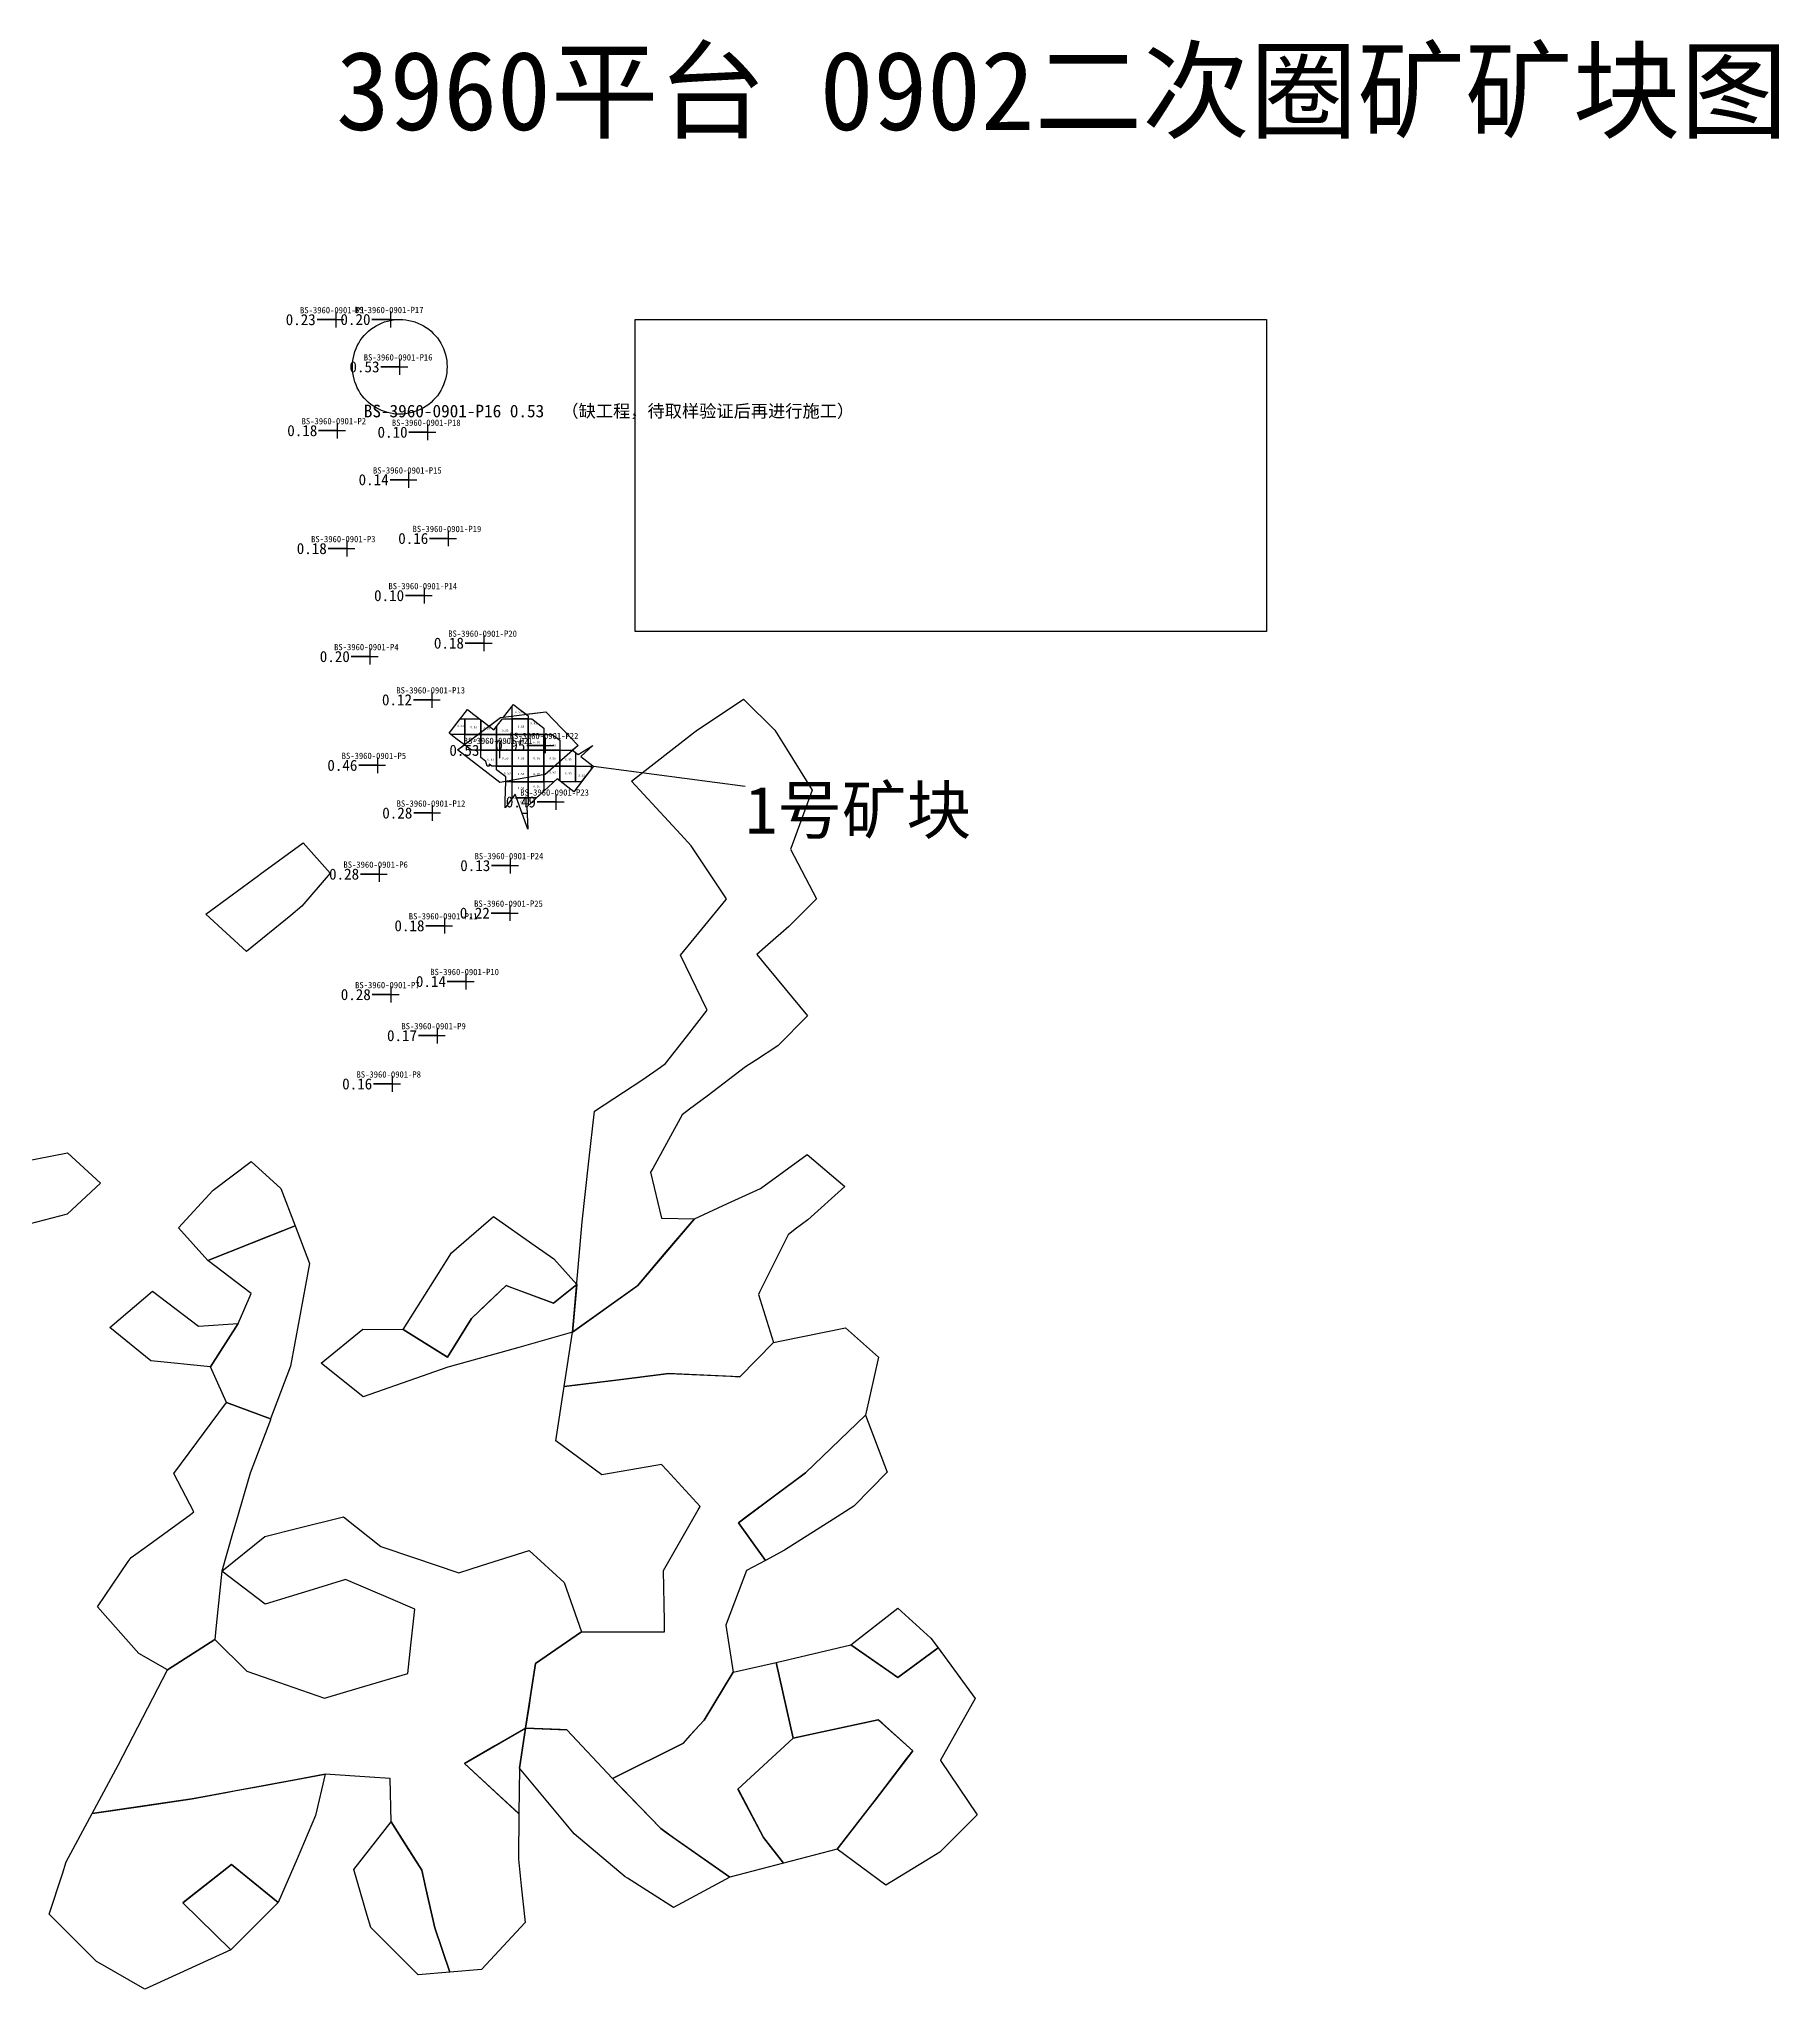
# Model space of a CAD drawing. Header units: metres. Extents: x 469944 to 470140, y 4349678 to 4349808.
# Drawn here: x 470029.5 to 470139.7, y 4349684.6 to 4349808.1 of the extents above; entities that cross this region are included whole.
import ezdxf

# ---------------------------------------------------------------- set-up
doc = ezdxf.new("R2010")
doc.units = ezdxf.units.M
for name, color, linetype in [('0.500-1.000', 4, 'Continuous'), ('点', 7, 'Continuous'), ('爆区方格网', 7, 'Continuous'), ('综合图_历史矿块', 7, 'Continuous'), ('缺工程待取样', 7, 'Continuous'), ('钻孔', 7, 'Continuous')]:
    doc.layers.add(name, color=color, linetype=linetype)
doc.styles.add('CN_TTF', font='simsunb.ttf')
picture_1 = doc.add_image_def('image1.png', size_in_pixel=(1052, 520))

msp = doc.modelspace()

# ---------------------------------------------------------------- linework, layer by layer
at = {"color": 7}
msp.add_line((470064.58, 4349762.08), (470074.19, 4349760.81), dxfattribs=at)
at = {"layer": '0.500-1.000', "color": 4, "lineweight": 30}
msp.add_lwpolyline([(470060.43, 4349758.09), (470059.61, 4349760.32), (470058.99, 4349759.44), (470058.98, 4349759.44), (470058.99, 4349759.88), (470059.02, 4349761.12), (470058.64, 4349761.05), (470055.96, 4349763.11), (470056.4, 4349763.44), (470055.87, 4349763.84), (470055.44, 4349764.18), (470056.59, 4349765.68), (470057.01, 4349765.36), (470057.97, 4349764.62), (470058.69, 4349765.16), (470058.89, 4349765.19), (470059.51, 4349765.99), (470059.83, 4349765.74), (470060.31, 4349765.37), (470061.56, 4349765.53), (470063.62, 4349763.4), (470063.26, 4349763.09), (470063.61, 4349762.82), (470064.55, 4349763.4), (470063.78, 4349762.69), (470064.54, 4349762.1), (470064.58, 4349762.08), (470063.34, 4349760.47), (470062.28, 4349761.29), (470060.35, 4349759.51), (470060.43, 4349758.09)], close=True, dxfattribs=at)
at = {"layer": '点', "color": 138, "true_color": 0x004c4c}
for p, q in [((470047.77, 4349790.37), (470048.77, 4349790.37)), ((470048.27, 4349789.87), (470048.27, 4349790.87)), ((470051.24, 4349790.38), (470052.24, 4349790.38)), ((470051.74, 4349789.88), (470051.74, 4349790.88)), ((470052.31, 4349786.88), (470052.31, 4349787.88)), ((470051.81, 4349787.38), (470052.81, 4349787.38)), ((470047.87, 4349783.34), (470048.87, 4349783.34)), ((470048.37, 4349782.84), (470048.37, 4349783.84)), ((470053.59, 4349783.24), (470054.59, 4349783.24)), ((470054.09, 4349782.74), (470054.09, 4349783.74)), ((470052.89, 4349779.72), (470052.89, 4349780.72)), ((470052.39, 4349780.22), (470053.39, 4349780.22)), ((470055.4, 4349776.01), (470055.4, 4349777.01)), ((470048.47, 4349775.87), (470049.47, 4349775.87)), ((470048.97, 4349775.37), (470048.97, 4349776.37)), ((470054.9, 4349776.51), (470055.9, 4349776.51)), ((470053.87, 4349772.39), (470053.87, 4349773.39)), ((470053.37, 4349772.89), (470054.37, 4349772.89)), ((470050.43, 4349768.53), (470050.43, 4349769.53)), ((470057.16, 4349769.88), (470058.16, 4349769.88)), ((470057.66, 4349769.38), (470057.66, 4349770.38)), ((470049.93, 4349769.03), (470050.93, 4349769.03)), ((470054.37, 4349765.79), (470054.37, 4349766.79)), ((470053.87, 4349766.29), (470054.87, 4349766.29)), ((470058.14, 4349763.09), (470059.14, 4349763.09)), ((470058.64, 4349762.59), (470058.64, 4349763.59)), ((470061.05, 4349763.4), (470062.05, 4349763.4)), ((470061.55, 4349762.9), (470061.55, 4349763.9)), ((470050.41, 4349762.14), (470051.41, 4349762.14)), ((470050.91, 4349761.64), (470050.91, 4349762.64)), ((470054.39, 4349758.62), (470054.39, 4349759.62)), ((470061.72, 4349759.82), (470062.72, 4349759.82)), ((470062.22, 4349759.32), (470062.22, 4349760.32)), ((470053.89, 4349759.12), (470054.89, 4349759.12)), ((470051.02, 4349754.75), (470051.02, 4349755.75)), ((470058.83, 4349755.79), (470059.83, 4349755.79)), ((470059.33, 4349755.29), (470059.33, 4349756.29)), ((470050.52, 4349755.25), (470051.52, 4349755.25)), ((470059.3, 4349752.28), (470059.3, 4349753.28)), ((470054.66, 4349751.98), (470055.66, 4349751.98)), ((470055.16, 4349751.48), (470055.16, 4349752.48)), ((470058.8, 4349752.78), (470059.8, 4349752.78)), ((470056.02, 4349748.45), (470057.02, 4349748.45)), ((470056.52, 4349747.95), (470056.52, 4349748.95)), ((470051.26, 4349747.62), (470052.26, 4349747.62)), ((470051.76, 4349747.12), (470051.76, 4349748.12)), ((470054.19, 4349745.02), (470055.19, 4349745.02)), ((470054.69, 4349744.52), (470054.69, 4349745.52)), ((470051.85, 4349741.46), (470051.85, 4349742.46)), ((470051.35, 4349741.96), (470052.35, 4349741.96))]:
    msp.add_line(p, q, dxfattribs=at)
at = {"layer": '爆区方格网', "color": 4}
for points in [[(470060.44, 4349765.09), (470059.44, 4349765.09), (470059.44, 4349765.89), (470059.51, 4349765.99), (470059.83, 4349765.74), (470060.44, 4349765.27), (470060.44, 4349765.09)], [(470056.44, 4349765.09), (470056.44, 4349764.09), (470055.55, 4349764.09), (470055.44, 4349764.18), (470056.14, 4349765.09), (470056.44, 4349765.09)], [(470057.44, 4349764.09), (470056.44, 4349764.09), (470056.44, 4349765.09), (470057.35, 4349765.09), (470057.44, 4349765.03), (470057.44, 4349764.09)], [(470058.44, 4349764.09), (470057.44, 4349764.09), (470057.44, 4349765.03), (470058.27, 4349764.38), (470058.44, 4349764.6), (470058.44, 4349764.09)], [(470059.44, 4349765.09), (470059.44, 4349764.09), (470058.44, 4349764.09), (470058.44, 4349764.6), (470058.82, 4349765.09), (470059.44, 4349765.09)], [(470059.44, 4349764.09), (470059.44, 4349765.09), (470060.44, 4349765.09), (470060.44, 4349764.09), (470059.44, 4349764.09)], [(470061.44, 4349764.09), (470060.44, 4349764.09), (470060.44, 4349765.09), (470060.67, 4349765.09), (470061.44, 4349764.5), (470061.44, 4349764.09)], [(470056.44, 4349764.09), (470057.44, 4349764.09), (470057.44, 4349763.09), (470056.85, 4349763.09), (470056.44, 4349763.41), (470056.44, 4349764.09)], [(470057.44, 4349763.09), (470057.44, 4349764.09), (470058.44, 4349764.09), (470058.44, 4349763.09), (470057.44, 4349763.09)], [(470057.44, 4349763.09), (470058.44, 4349763.09), (470058.44, 4349762.09), (470058.14, 4349762.09), (470057.97, 4349762.22), (470057.97, 4349762.09), (470057.85, 4349762.09), (470057.77, 4349762.38), (470057.44, 4349762.64), (470057.44, 4349763.09)], [(470058.44, 4349763.09), (470058.44, 4349764.09), (470059.44, 4349764.09), (470059.44, 4349763.09), (470058.44, 4349763.09)], [(470058.44, 4349762.09), (470058.44, 4349763.09), (470059.44, 4349763.09), (470059.44, 4349762.09), (470058.44, 4349762.09)], [(470059.44, 4349763.09), (470059.44, 4349764.09), (470060.44, 4349764.09), (470060.44, 4349763.09), (470059.44, 4349763.09)], [(470059.44, 4349762.09), (470059.44, 4349763.09), (470060.44, 4349763.09), (470060.44, 4349762.09), (470059.44, 4349762.09)], [(470060.44, 4349763.09), (470060.44, 4349764.09), (470061.44, 4349764.09), (470061.44, 4349763.09), (470060.44, 4349763.09)], [(470060.44, 4349762.09), (470060.44, 4349763.09), (470061.44, 4349763.09), (470061.44, 4349762.09), (470060.44, 4349762.09)], [(470062.44, 4349763.09), (470061.44, 4349763.09), (470061.44, 4349764.09), (470061.97, 4349764.09), (470062.44, 4349763.73), (470062.44, 4349763.09)], [(470061.44, 4349762.09), (470061.44, 4349763.09), (470062.44, 4349763.09), (470062.44, 4349762.09), (470061.44, 4349762.09)], [(470063.44, 4349762.09), (470062.44, 4349762.09), (470062.44, 4349763.09), (470063.26, 4349763.09), (470063.44, 4349762.96), (470063.44, 4349762.09)], [(470058.44, 4349762.09), (470059.44, 4349762.09), (470059.44, 4349761.09), (470059.02, 4349761.09), (470059.03, 4349761.41), (470058.44, 4349761.86), (470058.44, 4349762.09)], [(470059.44, 4349761.09), (470059.44, 4349762.09), (470060.44, 4349762.09), (470060.44, 4349761.09), (470059.44, 4349761.09)], [(470060.44, 4349761.09), (470060.44, 4349762.09), (470061.44, 4349762.09), (470061.44, 4349761.09), (470060.44, 4349761.09)], [(470061.44, 4349761.09), (470061.44, 4349762.09), (470062.44, 4349762.09), (470062.44, 4349761.17), (470062.28, 4349761.29), (470062.06, 4349761.09), (470061.44, 4349761.09)], [(470062.44, 4349762.09), (470063.44, 4349762.09), (470063.44, 4349761.09), (470062.54, 4349761.09), (470062.44, 4349761.17), (470062.44, 4349762.09)], [(470063.44, 4349761.09), (470063.44, 4349762.09), (470064.44, 4349762.09), (470064.44, 4349761.9), (470063.81, 4349761.09), (470063.44, 4349761.09)], [(470059.44, 4349760.09), (470059.44, 4349761.09), (470060.44, 4349761.09), (470060.44, 4349760.09), (470059.7, 4349760.09), (470059.61, 4349760.32), (470059.45, 4349760.09), (470059.44, 4349760.09)], [(470060.44, 4349760.09), (470060.44, 4349761.09), (470061.44, 4349761.09), (470061.44, 4349760.51), (470060.98, 4349760.09), (470060.44, 4349760.09)], [(470059.44, 4349760.09), (470059.45, 4349760.09), (470059.44, 4349760.07), (470059.44, 4349760.09)], [(470060.44, 4349760.09), (470060.44, 4349759.59), (470060.35, 4349759.51), (470060.37, 4349759.09), (470060.06, 4349759.09), (470059.7, 4349760.09), (470060.44, 4349760.09)]]:
    msp.add_lwpolyline(points, close=True, dxfattribs=at)
at = {"layer": '综合图_历史矿块', "color": 9}
for points in [[(470063.62, 4349763.4), (470061.52, 4349761.56), (470060.3, 4349761.34), (470058.64, 4349761.05), (470055.96, 4349763.11), (470058.69, 4349765.16), (470059.88, 4349765.31), (470061.56, 4349765.53), (470063.62, 4349763.4)], [(470076.08, 4349764.36), (470076.81, 4349763.18), (470078.44, 4349760.56), (470077.09, 4349756.87), (470077.07, 4349756.82), (470078.71, 4349753.69), (470076.96, 4349751.94), (470075.63, 4349750.76), (470074.94, 4349750.15), (470075.71, 4349749.21), (470078.15, 4349746.27), (470076.27, 4349744.37), (470074.84, 4349743.45), (470074.22, 4349743.05), (470071.79, 4349741.18), (470070.66, 4349740.35), (470070.2, 4349740.01), (470068.34, 4349736.61), (470068.2, 4349736.37), (470068.9, 4349733.46), (470070.98, 4349733.42), (470067.37, 4349729.17), (470063.26, 4349726.23), (470063.86, 4349733.23), (470064.29, 4349737.07), (470064.65, 4349740.24), (470067.7, 4349742.23), (470068.82, 4349743.02), (470069.15, 4349743.26), (470070.47, 4349744.95), (470071.79, 4349746.64), (470071.77, 4349746.68), (470070.09, 4349750.11), (470072.99, 4349753.65), (470073.01, 4349753.68), (470070.76, 4349757.04), (470070.11, 4349757.75), (470066.99, 4349761.14), (470070.91, 4349764.19), (470071.09, 4349764.33), (470074.08, 4349766.33), (470076.08, 4349764.36)], [(470047.9, 4349755.31), (470046.11, 4349753.21), (470045.4, 4349752.63), (470042.59, 4349750.34), (470040.02, 4349752.71), (470043.35, 4349755.16), (470043.47, 4349755.25), (470046.19, 4349757.23), (470047.9, 4349755.31)], [(470033.35, 4349735.67), (470031.23, 4349733.72), (470028.81, 4349733.08), (470026.37, 4349736.64), (470031.25, 4349737.6), (470033.35, 4349735.67)], [(470080.5, 4349735.47), (470078.16, 4349733.35), (470077.37, 4349732.75), (470076.91, 4349732.4), (470075.11, 4349728.76), (470075.04, 4349728.62), (470075.98, 4349725.59), (470073.85, 4349723.41), (470069.73, 4349723.59), (470069.35, 4349723.61), (470066.03, 4349723.2), (470062.72, 4349722.8), (470063.26, 4349726.23), (470067.33, 4349729.14), (470067.37, 4349729.17), (470069.17, 4349731.3), (470070.71, 4349733.09), (470070.98, 4349733.42), (470073.07, 4349734.38), (470075.16, 4349735.33), (470075.17, 4349735.34), (470078.13, 4349737.48), (470080.5, 4349735.47)], [(470044.78, 4349735.34), (470045.69, 4349732.97), (470043.28, 4349732.01), (470042.92, 4349731.87), (470040.15, 4349730.77), (470038.29, 4349732.85), (470040.47, 4349735.2), (470040.49, 4349735.22), (470042.89, 4349737.04), (470044.78, 4349735.34)], [(470060.89, 4349731.71), (470062.08, 4349730.87), (470063.52, 4349729.25), (470062.05, 4349728.07), (470059.48, 4349729.03), (470059.05, 4349729.19), (470057.91, 4349728.11), (470056.86, 4349727.11), (470055.34, 4349724.65), (470052.53, 4349726.4), (470054.76, 4349729.95), (470055.58, 4349731.26), (470058.24, 4349733.57), (470060.89, 4349731.71)], [(470046.6, 4349730.59), (470045.93, 4349727.04), (470045.38, 4349724.08), (470044.12, 4349720.74), (470041.34, 4349721.78), (470040.31, 4349724.05), (470042.07, 4349726.78), (470042.42, 4349727.6), (470042.89, 4349728.69), (470040.15, 4349730.77), (470045.69, 4349732.97), (470046.6, 4349730.59)], [(470039.55, 4349726.61), (470042.07, 4349726.78), (470040.31, 4349724.05), (470036.53, 4349724.42), (470033.93, 4349726.54), (470036.64, 4349728.83), (470039.55, 4349726.61)], [(470063.26, 4349726.23), (470059.85, 4349725.26), (470055.44, 4349724.03), (470055.35, 4349724.01), (470049.99, 4349722.14), (470047.32, 4349724.28), (470049.96, 4349726.43), (470052.53, 4349726.4), (470055.22, 4349724.72), (470055.34, 4349724.65), (470056.86, 4349727.11), (470059.05, 4349729.19), (470062.05, 4349728.07), (470063.52, 4349729.25), (470063.26, 4349726.23)], [(470082.63, 4349724.66), (470081.82, 4349720.98), (470081.26, 4349720.44), (470078.01, 4349717.32), (470077.43, 4349716.89), (470074.16, 4349714.45), (470073.77, 4349714.16), (470075.48, 4349711.78), (470074.28, 4349711.13), (470072.99, 4349707.73), (470072.97, 4349707.67), (470073.43, 4349704.69), (470071.59, 4349701.66), (470070.7, 4349700.7), (470070.24, 4349700.19), (470065.79, 4349697.96), (470062.9, 4349701.04), (470062.48, 4349701.06), (470060.28, 4349701.15), (470060.91, 4349705.25), (470063.83, 4349707.25), (470067.9, 4349707.25), (470069.09, 4349707.25), (470069.08, 4349707.92), (470069.01, 4349711.14), (470071.22, 4349714.99), (470071.34, 4349715.19), (470069.25, 4349717.47), (470068.89, 4349717.86), (470068.53, 4349717.8), (470065.12, 4349717.19), (470062.19, 4349719.36), (470062.72, 4349722.8), (470065.83, 4349723.18), (470069.35, 4349723.61), (470073.27, 4349723.44), (470073.85, 4349723.41), (470075.98, 4349725.59), (470076.49, 4349725.69), (470080.54, 4349726.5), (470082.63, 4349724.66)], [(470044.12, 4349720.74), (470044.11, 4349720.69), (470042.84, 4349717.3), (470041.93, 4349714.19), (470041.72, 4349713.48), (470041.03, 4349711.09), (470040.68, 4349707.65), (470040.59, 4349706.76), (470037.6, 4349704.85), (470035.78, 4349705.89), (470033.15, 4349708.83), (470035.11, 4349711.7), (470035.29, 4349711.96), (470036.4, 4349712.77), (470039.05, 4349714.69), (470039.27, 4349714.85), (470037.99, 4349717.28), (470041.34, 4349721.78), (470044.12, 4349720.74)], [(470083.18, 4349717.36), (470081.07, 4349715.21), (470079.79, 4349714.4), (470076.68, 4349712.43), (470075.48, 4349711.78), (470073.77, 4349714.16), (470075.89, 4349715.74), (470077.92, 4349717.26), (470078.01, 4349717.32), (470081.82, 4349720.98), (470083.18, 4349717.36)], [(470051.11, 4349712.66), (470053.18, 4349711.96), (470056.05, 4349710.99), (470057.49, 4349711.45), (470060.51, 4349712.41), (470062.72, 4349710.37), (470063.83, 4349707.25), (470060.91, 4349705.25), (470060.58, 4349703.08), (470060.5, 4349702.58), (470060.28, 4349701.15), (470058.34, 4349700.04), (470056.41, 4349698.92), (470058.86, 4349696.66), (470059.86, 4349695.74), (470059.83, 4349692.85), (470060.01, 4349691.16), (470060.25, 4349688.85), (470057.49, 4349685.86), (470055.48, 4349685.7), (470054.54, 4349688.5), (470054.07, 4349690.54), (470053.7, 4349692.16), (470052.59, 4349693.92), (470051.77, 4349695.23), (470051.69, 4349697.96), (470050.42, 4349698.05), (470047.59, 4349698.24), (470045.8, 4349697.91), (470040.56, 4349696.94), (470039.15, 4349696.68), (470032.82, 4349695.75), (470034.46, 4349698.81), (470036.67, 4349703.06), (470037.6, 4349704.85), (470040.59, 4349706.76), (470042.61, 4349704.77), (470044.62, 4349704.07), (470047.53, 4349703.06), (470049.73, 4349703.71), (470052.83, 4349704.62), (470053.02, 4349706.41), (470053.26, 4349708.7), (470051.75, 4349709.34), (470048.87, 4349710.57), (470046.82, 4349709.94), (470043.79, 4349709.01), (470041.03, 4349711.09), (470043.75, 4349713.29), (470045.76, 4349713.79), (470048.75, 4349714.54), (470051.11, 4349712.66)], [(470085.95, 4349706.86), (470086.41, 4349706.24), (470083.86, 4349704.36), (470080.88, 4349706.43), (470083.87, 4349708.76), (470085.95, 4349706.86)], [(470083.29, 4349704.76), (470083.86, 4349704.36), (470085.14, 4349705.3), (470086.41, 4349706.24), (470088.77, 4349703.03), (470086.57, 4349699.13), (470086.56, 4349699.11), (470088.89, 4349695.66), (470086.52, 4349693.29), (470085.71, 4349692.8), (470083.1, 4349691.2), (470080.03, 4349693.48), (470082.42, 4349696.6), (470083.03, 4349697.39), (470084.42, 4349699.21), (470084.81, 4349699.71), (470082.87, 4349701.46), (470082.61, 4349701.69), (470077.24, 4349700.52), (470076.15, 4349705.31), (470080.88, 4349706.43), (470083.29, 4349704.76)], [(470077.24, 4349700.52), (470073.73, 4349697.28), (470073.76, 4349697.24), (470075.35, 4349694.22), (470076.63, 4349692.6), (470073.23, 4349691.71), (470069.66, 4349694.21), (470068.84, 4349694.79), (470065.79, 4349697.96), (470070.24, 4349700.19), (470071.28, 4349701.32), (470071.59, 4349701.66), (470073.43, 4349704.69), (470076.15, 4349705.31), (470077.24, 4349700.52)], [(470084.81, 4349699.71), (470082.42, 4349696.6), (470082.02, 4349696.08), (470080.03, 4349693.48), (470076.63, 4349692.6), (470075.35, 4349694.22), (470073.73, 4349697.28), (470077.24, 4349700.52), (470078.59, 4349700.82), (470082.61, 4349701.69), (470084.81, 4349699.71)], [(470059.89, 4349698.62), (470059.86, 4349695.73), (470056.41, 4349698.92), (470060.28, 4349701.15), (470059.89, 4349698.62)], [(470062.9, 4349701.04), (470065.79, 4349697.96), (470066.02, 4349697.72), (470068.84, 4349694.79), (470069.18, 4349694.55), (470073.23, 4349691.71), (470069.66, 4349689.79), (470066.74, 4349691.65), (470066.59, 4349691.74), (470063.35, 4349694.47), (470062.85, 4349695.07), (470059.89, 4349698.62), (470060.28, 4349701.15), (470062.9, 4349701.04)], [(470046.98, 4349695.63), (470045.8, 4349692.87), (470044.61, 4349690.12), (470042.34, 4349691.94), (470041.64, 4349692.51), (470038.8, 4349690.27), (470038.56, 4349690.09), (470041.61, 4349687.12), (470036.15, 4349684.63), (470033.33, 4349686.24), (470033.09, 4349686.38), (470030.09, 4349689.38), (470030.93, 4349691.92), (470031.18, 4349692.69), (470032.82, 4349695.75), (470035.91, 4349696.2), (470039.15, 4349696.68), (470041.32, 4349697.08), (470041.95, 4349697.2), (470043.37, 4349697.46), (470047.59, 4349698.24), (470046.98, 4349695.63)], [(470053.7, 4349692.16), (470053.97, 4349691), (470054.54, 4349688.5), (470055.48, 4349685.7), (470053.47, 4349685.53), (470050.47, 4349688.53), (470050.25, 4349689.29), (470049.4, 4349692.2), (470051.77, 4349695.23), (470053.7, 4349692.16)], [(470044.61, 4349690.12), (470041.61, 4349687.12), (470038.56, 4349690.09), (470041.64, 4349692.51), (470044.61, 4349690.12)]]:
    msp.add_lwpolyline(points, close=True, dxfattribs=at)
at = {"layer": '缺工程待取样', "color": 6}
msp.add_lwpolyline([(470055.31, 4349787.38), (470055.3, 4349787.18), (470055.28, 4349786.99), (470055.25, 4349786.79), (470055.21, 4349786.6), (470055.15, 4349786.42), (470055.08, 4349786.23), (470055, 4349786.05), (470054.91, 4349785.88), (470054.8, 4349785.71), (470054.69, 4349785.55), (470054.56, 4349785.4), (470054.43, 4349785.26), (470054.29, 4349785.12), (470054.14, 4349785), (470053.98, 4349784.89), (470053.81, 4349784.78), (470053.64, 4349784.69), (470053.46, 4349784.61), (470053.27, 4349784.54), (470053.09, 4349784.48), (470052.89, 4349784.44), (470052.7, 4349784.41), (470052.51, 4349784.39), (470052.31, 4349784.38), (470052.11, 4349784.39), (470051.92, 4349784.41), (470051.72, 4349784.44), (470051.53, 4349784.48), (470051.34, 4349784.54), (470051.16, 4349784.61), (470050.98, 4349784.69), (470050.81, 4349784.78), (470050.64, 4349784.89), (470050.48, 4349785), (470050.33, 4349785.12), (470050.19, 4349785.26), (470050.05, 4349785.4), (470049.93, 4349785.55), (470049.81, 4349785.71), (470049.71, 4349785.88), (470049.62, 4349786.05), (470049.54, 4349786.23), (470049.47, 4349786.42), (470049.41, 4349786.6), (470049.37, 4349786.79), (470049.33, 4349786.99), (470049.32, 4349787.18), (470049.31, 4349787.38), (470049.32, 4349787.58), (470049.33, 4349787.77), (470049.37, 4349787.97), (470049.41, 4349788.16), (470049.47, 4349788.34), (470049.54, 4349788.53), (470049.62, 4349788.71), (470049.71, 4349788.88), (470049.81, 4349789.05), (470049.93, 4349789.21), (470050.05, 4349789.36), (470050.19, 4349789.5), (470050.33, 4349789.64), (470050.48, 4349789.76), (470050.64, 4349789.87), (470050.81, 4349789.98), (470050.98, 4349790.07), (470051.16, 4349790.15), (470051.34, 4349790.22), (470051.53, 4349790.28), (470051.72, 4349790.32), (470051.92, 4349790.35), (470052.11, 4349790.37), (470052.31, 4349790.38), (470052.51, 4349790.37), (470052.7, 4349790.35), (470052.89, 4349790.32), (470053.09, 4349790.28), (470053.27, 4349790.22), (470053.46, 4349790.15), (470053.64, 4349790.07), (470053.81, 4349789.98), (470053.98, 4349789.87), (470054.14, 4349789.76), (470054.29, 4349789.64), (470054.43, 4349789.5), (470054.56, 4349789.36), (470054.69, 4349789.21), (470054.8, 4349789.05), (470054.91, 4349788.88), (470055, 4349788.71), (470055.08, 4349788.53), (470055.15, 4349788.34), (470055.21, 4349788.16), (470055.25, 4349787.97), (470055.28, 4349787.77), (470055.3, 4349787.58), (470055.31, 4349787.38)], close=True, dxfattribs=at)
at = {"layer": '钻孔', "color": 8, "lineweight": 35}
for p, q in [((470048.27, 4349790.37), (470047.07, 4349790.37)), ((470051.74, 4349790.38), (470050.54, 4349790.38)), ((470048.37, 4349783.34), (470047.17, 4349783.34)), ((470054.09, 4349783.24), (470052.89, 4349783.24)), ((470052.89, 4349780.22), (470051.69, 4349780.22)), ((470048.97, 4349775.87), (470047.77, 4349775.87)), ((470055.4, 4349776.51), (470054.2, 4349776.51)), ((470053.87, 4349772.89), (470052.67, 4349772.89)), ((470057.66, 4349769.88), (470056.46, 4349769.88)), ((470050.43, 4349769.03), (470049.23, 4349769.03)), ((470054.37, 4349766.29), (470053.17, 4349766.29)), ((470050.91, 4349762.14), (470049.71, 4349762.14)), ((470062.22, 4349759.82), (470061.02, 4349759.82)), ((470054.39, 4349759.12), (470053.19, 4349759.12)), ((470059.33, 4349755.79), (470058.13, 4349755.79)), ((470051.02, 4349755.25), (470049.82, 4349755.25)), ((470055.16, 4349751.98), (470053.96, 4349751.98)), ((470059.3, 4349752.78), (470058.1, 4349752.78)), ((470056.52, 4349748.45), (470055.32, 4349748.45)), ((470051.76, 4349747.62), (470050.56, 4349747.62)), ((470054.69, 4349745.02), (470053.49, 4349745.02)), ((470051.85, 4349741.96), (470050.65, 4349741.96))]:
    msp.add_line(p, q, dxfattribs=at)
at = {"layer": '钻孔', "color": 4, "lineweight": 35}
for p, q in [((470052.31, 4349787.38), (470051.11, 4349787.38)), ((470058.64, 4349763.09), (470057.44, 4349763.09)), ((470061.55, 4349763.4), (470060.35, 4349763.4))]:
    msp.add_line(p, q, dxfattribs=at)

# ---------------------------------------------------------------- texts
at = {"color": 7, "style": 'CN_TTF'}
msp.add_text('3960平台 0902二次圈矿矿块图', height=5, dxfattribs=at).set_placement((470048.27, 4349802.38))
at = {"color": 4, "style": 'CN_TTF'}
for s, p in [('0.53', (470059.62, 4349765.44)), ('0.53', (470055.95, 4349764.56)), ('0.53', (470056.78, 4349764.49)), ('0.53', (470057.62, 4349764.42)), ('0.53', (470058.78, 4349764.27)), ('0.53', (470059.78, 4349764.52)), ('0.95', (470060.58, 4349764.73)), ('0.53', (470056.78, 4349763.68)), ('0.53', (470057.78, 4349763.52)), ('0.53', (470058.78, 4349763.52)), ('0.53', (470059.78, 4349763.52)), ('0.95', (470060.78, 4349763.52)), ('0.95', (470061.78, 4349763.34)), ('0.53', (470057.86, 4349762.44)), ('0.53', (470058.78, 4349762.52)), ('0.53', (470059.78, 4349762.52)), ('0.95', (470060.78, 4349762.52)), ('0.95', (470061.78, 4349762.52)), ('0.95', (470062.78, 4349762.45)), ('0.53', (470058.92, 4349761.57)), ('0.53', (470059.78, 4349761.52)), ('0.53', (470059.78, 4349760.63)), ('0.95', (470060.78, 4349761.52)), ('0.95', (470060.78, 4349760.73)), ('0.95', (470061.78, 4349761.62)), ('0.95', (470062.78, 4349761.56)), ('0.95', (470063.62, 4349761.42)), ('0.53', (470059.28, 4349760.01)), ('0.53', (470059.95, 4349759.77))]:
    msp.add_text(s, height=0.133, dxfattribs=at).set_placement(p)
at = {"insert": (470074.19, 4349760.81), "char_height": 3, "attachment_point": 1, "style": 'CN_TTF'}
msp.add_mtext('1号矿块', dxfattribs=at)
at = {"layer": '缺工程待取样', "color": 6, "style": 'CN_TTF'}
msp.add_text('BS-3960-0901-P16 0.53  （缺工程，待取样验证后再进行施工）', height=0.8, dxfattribs=at).set_placement((470050.03, 4349784.18))
at = {"layer": '钻孔', "color": 8, "style": 'CN_TTF'}
for s, p in [('0.23', (470045.08, 4349790.02)), ('0.20', (470048.55, 4349790.03)), ('0.18', (470045.18, 4349782.99)), ('0.10', (470050.9, 4349782.89)), ('0.14', (470049.7, 4349779.88)), ('0.16', (470052.21, 4349776.16)), ('0.18', (470045.78, 4349775.52)), ('0.10', (470050.68, 4349772.54)), ('0.20', (470047.24, 4349768.68)), ('0.18', (470054.47, 4349769.53)), ('0.12', (470051.18, 4349765.94)), ('0.46', (470047.72, 4349761.79)), ('0.28', (470051.2, 4349758.77)), ('0.49', (470059.03, 4349759.47)), ('0.13', (470056.14, 4349755.44)), ('0.28', (470047.83, 4349754.9)), ('0.18', (470051.97, 4349751.63)), ('0.22', (470056.11, 4349752.43)), ('0.14', (470053.33, 4349748.1)), ('0.28', (470048.57, 4349747.27)), ('0.17', (470051.5, 4349744.67)), ('0.16', (470048.66, 4349741.61))]:
    msp.add_text(s, height=0.7, dxfattribs=at).set_placement(p)
at = {"layer": '钻孔', "color": 138, "true_color": 0x004c4c, "style": 'CN_TTF'}
for s, p in [('BS-3960-0901-P1', (470045.99, 4349790.77)), ('BS-3960-0901-P17', (470049.46, 4349790.78)), ('BS-3960-0901-P16', (470050.03, 4349787.78)), ('BS-3960-0901-P2', (470046.09, 4349783.74)), ('BS-3960-0901-P18', (470051.81, 4349783.64)), ('BS-3960-0901-P15', (470050.61, 4349780.62)), ('BS-3960-0901-P3', (470046.69, 4349776.27)), ('BS-3960-0901-P19', (470053.12, 4349776.91)), ('BS-3960-0901-P14', (470051.59, 4349773.29)), ('BS-3960-0901-P20', (470055.38, 4349770.28)), ('BS-3960-0901-P4', (470048.15, 4349769.43)), ('BS-3960-0901-P13', (470052.09, 4349766.69)), ('BS-3960-0901-P21', (470056.36, 4349763.49)), ('BS-3960-0901-P22', (470059.27, 4349763.8)), ('BS-3960-0901-P5', (470048.63, 4349762.54)), ('BS-3960-0901-P23', (470059.94, 4349760.22)), ('BS-3960-0901-P12', (470052.11, 4349759.52)), ('BS-3960-0901-P6', (470048.74, 4349755.65)), ('BS-3960-0901-P24', (470057.05, 4349756.19)), ('BS-3960-0901-P25', (470057.02, 4349753.18)), ('BS-3960-0901-P11', (470052.88, 4349752.38)), ('BS-3960-0901-P7', (470049.48, 4349748.02)), ('BS-3960-0901-P10', (470054.24, 4349748.85)), ('BS-3960-0901-P9', (470052.41, 4349745.42)), ('BS-3960-0901-P8', (470049.57, 4349742.36))]:
    msp.add_text(s, height=0.4, dxfattribs=at).set_placement(p)
at = {"layer": '钻孔', "color": 4, "style": 'CN_TTF'}
for s, p in [('0.53', (470049.12, 4349787.03)), ('0.53', (470055.45, 4349762.74)), ('0.95', (470058.36, 4349763.05))]:
    msp.add_text(s, height=0.7, dxfattribs=at).set_placement(p)

# ---------------------------------------------------------------- pictures from other files: only their frames are drawn
image = msp.add_image(picture_1, insert=(470067.22, 4349770.61), size_in_units=(40, 19.77))

doc.saveas('drawing.dxf')
